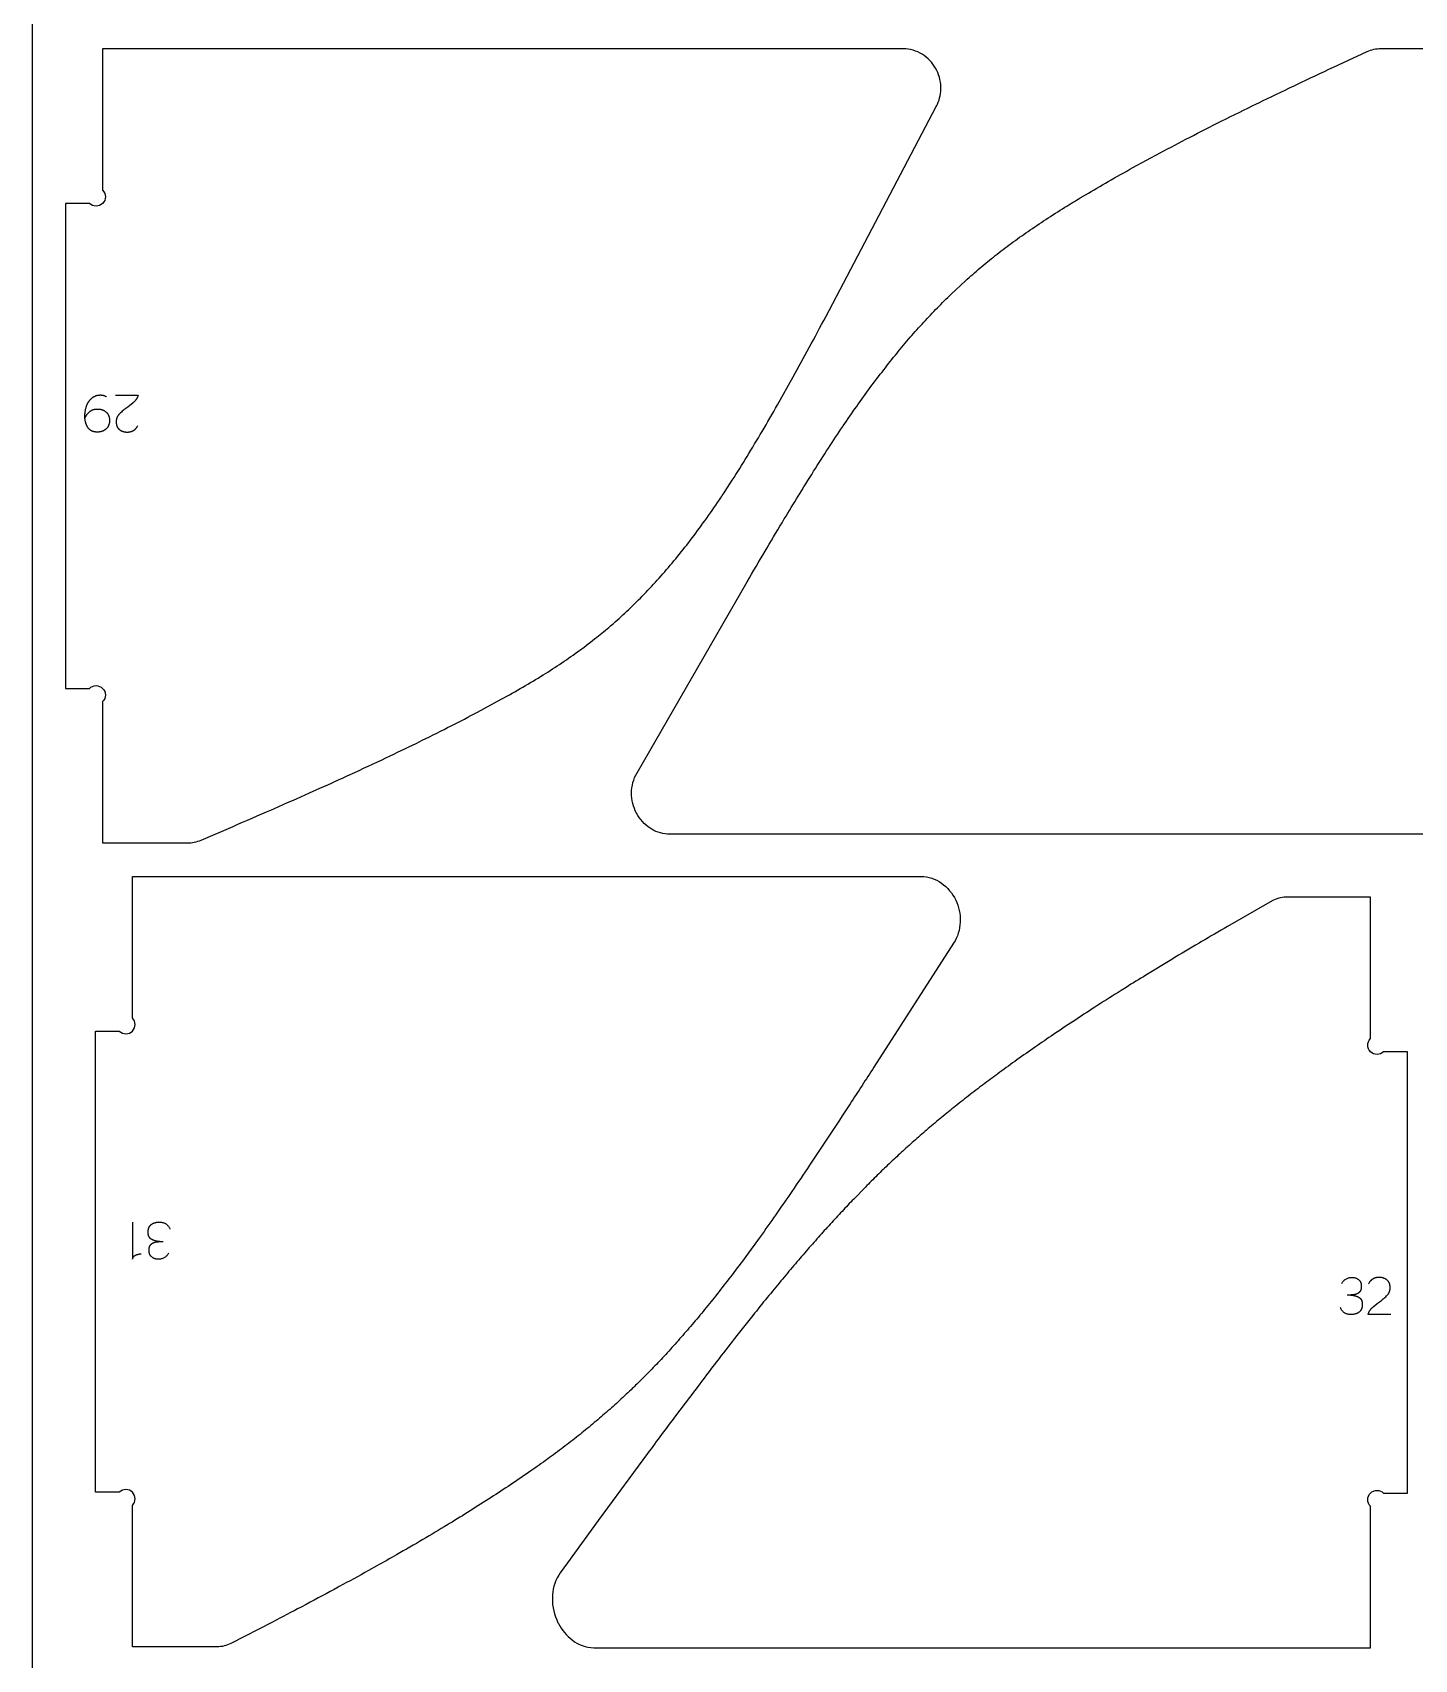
# Model space of a CAD drawing. Header units: millimetres. Extents: x 129 to 4060, y -1224 to 1216.
# Drawn here: x 129 to 576, y -573 to -46 of the extents above; entities that cross this region are included whole.
import ezdxf

# ---------------------------------------------------------------- set-up
doc = ezdxf.new("R2010")
doc.units = ezdxf.units.MM
for name, color, linetype, true_color in [('cnc kesim', 30, 'Continuous', 0xff7300), ('Layer 01', 18, 'Continuous', 0x000000), ('çizim', 5, 'Continuous', 0x0500ff)]:
    doc.layers.add(name, color=color, linetype=linetype, true_color=true_color)

msp = doc.modelspace()

# ---------------------------------------------------------------- linework, layer by layer
at = {"layer": 'cnc kesim'}
for points in [[(178.86, -308.62, 0.101422), (183.33, -307.69), (193.67, -303.26, 0.001495), (206.1, -297.87), (207.04, -297.46, 0.002282), (218.41, -292.44), (220.55, -291.48, 0.00281), (230.55, -286.96), (233.06, -285.8, 0.003123), (244.5, -280.45, 0.003446), (254.07, -275.82), (254.88, -275.42, 0.003546), (264.26, -270.71, 0.005375), (272.75, -266.3), (280.43, -262.16, 0.005816), (287.45, -258.2, 0.007488), (293.95, -254.29, 0.008868), (300.05, -250.35, 0.009891), (305.82, -246.31, 0.01053), (311.33, -242.1, 0.010798), (315.76, -238.44), (316.61, -237.7, 0.010734), (321.71, -233.06, 0.010424), (326.67, -228.15, 0.009938), (331.52, -222.94, 0.00934), (336.29, -217.4, 0.008677), (341.01, -211.5, 0.007992), (345.7, -205.21, 0.007192), (350.41, -198.5, 0.006602), (352.84, -194.86), (355.15, -191.31, 0.005405), (359.95, -183.63, 0.004371), (364.83, -175.48, 0.004628), (369.8, -166.88), (374.87, -157.83, 0.002188), (380.07, -148.35, 0.002802), (385.41, -138.42), (421.16, -70.43, 0.018318), (421.55, -69.64, 0.11131), (422.64, -64.07, 0.12162), (420.94, -58.01, 0.126277), (416.62, -53.51, 0.139987), (410.46, -51.75), (151.49, -51.75), (151.49, -97.51, -1), (147.25, -101.75), (139.49, -101.75), (139.49, -258.62), (147.25, -258.62, -1), (151.49, -262.86), (151.49, -308.62)], [(416.21, -319.46, -0.152126), (422.82, -321.6, -0.129716), (427.44, -327.12, -0.117139), (428.91, -333.95), (428.9, -334.24, -0.132892), (426.78, -341.07), (400.97, -381.18, -0.001036), (393.3, -392.99, -0.002768), (386.42, -403.49), (380.17, -412.88, -0.002151), (374.44, -421.34, -0.002589), (369.15, -429.01, -0.004484), (364.2, -436), (359.56, -442.39, -0.003774), (355.14, -448.28, -0.003973), (350.88, -453.77, -0.004204), (346.73, -458.94, -0.00446), (342.67, -463.84, -0.004731), (338.64, -468.51, -0.005006), (334.63, -472.98, -0.005272), (330.61, -477.29, -0.007152), (326.55, -481.45), (325.4, -482.6, -0.004134), (322.42, -485.49, -0.005889), (318.21, -489.43, -0.005983), (313.88, -493.29, -0.00599), (309.41, -497.09, -0.005893), (304.76, -500.86, -0.00567), (299.89, -504.62, -0.005299), (294.75, -508.4, -0.00721), (289.29, -512.26), (283.45, -516.24, -0.003837), (277.14, -520.38, -0.003697), (270.34, -524.71, -0.003488), (263.7, -528.81), (263.01, -529.23, -0.003368), (255.1, -533.95, -0.003168), (246.6, -538.88, -0.002908), (240.19, -542.51), (237.47, -544.02, -0.002588), (228.05, -549.19), (227.71, -549.38, -0.002628), (217.35, -554.92), (215.73, -555.78, -0.002149), (206.45, -560.64), (192.96, -567.58, -0.120769), (188.5, -568.67), (161.13, -568.67), (161.13, -522.92, 1), (156.89, -518.67), (149.13, -518.67), (149.13, -369.46), (156.89, -369.46, 1), (161.13, -365.21), (161.13, -319.46)], [(565.86, -376.16, -1), (561.62, -371.92), (561.62, -326.16), (534.25, -326.16, 0.126351), (529.78, -327.38), (515.38, -335.64, 0.001897), (507.01, -340.53), (506.18, -341.02, 0.002831), (497.36, -346.28), (488.95, -351.39, 0.002524), (482.56, -355.34), (480.96, -356.35, 0.002666), (473.4, -361.15, 0.00282), (466.27, -365.79, 0.003242), (459.55, -370.27), (459.04, -370.61, 0.002846), (453.22, -374.6, 0.003192), (447.28, -378.78, 0.00329), (441.69, -382.82, 0.003416), (436.93, -386.36), (436.44, -386.73, 0.003621), (431.49, -390.52, 0.003892), (426.8, -394.22, 0.004072), (422.33, -397.87, 0.004169), (418.03, -401.49, 0.004198), (413.89, -405.11, 0.004167), (409.86, -408.75, 0.004087), (405.92, -412.42, 0.003969), (402.06, -416.14, 0.004671), (398.25, -419.93), (394.46, -423.81, 0.003466), (390.68, -427.8, 0.003274), (386.88, -431.91, 0.003083), (383.04, -436.18, 0.0029), (379.12, -440.64, 0.002731), (375.09, -445.33, 0.002583), (370.91, -450.31, 0.002467), (366.5, -455.66, 0.003094), (361.79, -461.5), (356.65, -468, 0.002037), (350.92, -475.37, 0.002502), (344.41, -483.87), (336.84, -493.9, 0.001547), (327.75, -506.11), (321.72, -514.29), (316.35, -521.63), (311.84, -527.79), (301.91, -541.47), (299.55, -544.71, 0.137757), (297.01, -551.89, 0.119789), (298.38, -559.96, 0.015742), (298.94, -561.14, 0.109931), (303.36, -566.44, 0.165624), (310.39, -568.96), (561.62, -568.96), (561.62, -523.2, -1), (565.86, -518.96), (573.62, -518.96), (573.62, -376.16)]]:
    msp.add_lwpolyline(points, format="xyb", close=True, dxfattribs=at)
msp.add_lwpolyline([(592.39, -305.78), (334.95, -305.78, -0.132575), (329.12, -304.18), (328.61, -303.87, -0.126787), (324.18, -298.97, -0.121052), (322.6, -292.48, -0.132904), (324.36, -285.92), (359.98, -224.13, -0.001416), (365.77, -214.26, -0.002274), (371.26, -205.04), (372.01, -203.81, -0.002085), (376.49, -196.43, -0.002966), (381.49, -188.39, -0.003642), (386.3, -180.89, -0.004752), (390.93, -173.9), (391.04, -173.73, -0.004963), (395.43, -167.39, -0.005465), (399.82, -161.31, -0.005881), (404.16, -155.59, -0.006316), (408.47, -150.19, -0.006758), (412.77, -145.06, -0.007189), (417.11, -140.19, -0.007588), (421.51, -135.53, -0.007928), (425.99, -131.07), (430.59, -126.78, -0.008307), (435.33, -122.63, -0.008272), (440.26, -118.61, -0.008036), (445.42, -114.68, -0.007565), (450.85, -110.79, -0.006837), (456.61, -106.92, -0.005742), (462.79, -102.99, -0.004437), (467.71, -99.99), (469.49, -98.93, -0.004064), (476.8, -94.66, -0.00597), (484.8, -90.16), (493.56, -85.4, -0.003394), (503.12, -80.38, -0.003045), (513.34, -75.18), (513.54, -75.08, -0.002752), (524.81, -69.51), (525.47, -69.19, -0.002194), (536.9, -63.69), (537.79, -63.27, -0.001696), (549.69, -57.67), (560.56, -52.62, -0.109682), (565.02, -51.63), (592.39, -51.63)], format="xyb", dxfattribs=at)
at = {"layer": 'Layer 01'}
msp.add_lwpolyline([(128.81, 1215.6), (1348.81, 1215.6), (1348.81, -1224.4), (128.81, -1224.4)], close=True, dxfattribs=at)
at = {"layer": 'çizim'}
for points in [[(153.71, -171.96), (153.71, -172.06), (153.7, -172.17), (153.7, -172.28), (153.69, -172.38), (153.68, -172.48), (153.67, -172.58), (153.66, -172.68), (153.64, -172.78), (153.62, -172.87), (153.6, -172.97), (153.58, -173.06), (153.55, -173.15), (153.53, -173.25), (153.5, -173.33), (153.47, -173.42), (153.43, -173.51), (153.4, -173.59), (153.36, -173.68), (153.32, -173.76), (153.28, -173.84), (153.23, -173.92), (153.19, -174), (153.14, -174.07), (153.09, -174.15), (153.03, -174.22), (152.98, -174.3), (152.92, -174.37), (152.86, -174.44), (152.8, -174.5), (152.74, -174.57), (152.67, -174.64), (152.6, -174.7), (152.53, -174.76), (152.46, -174.82), (152.39, -174.88), (152.32, -174.94), (152.24, -174.99), (152.17, -175.04), (152.09, -175.09), (152.01, -175.14), (151.93, -175.19), (151.85, -175.23), (151.77, -175.28), (151.69, -175.32), (151.61, -175.36), (151.52, -175.39), (151.44, -175.43), (151.35, -175.46), (151.26, -175.49), (151.17, -175.52), (151.08, -175.54), (150.99, -175.57), (150.9, -175.59), (150.8, -175.61), (150.71, -175.63), (150.61, -175.65), (150.51, -175.66), (150.42, -175.68), (150.32, -175.69), (150.22, -175.7), (150.11, -175.7), (150.01, -175.71), (149.91, -175.71), (149.8, -175.71), (149.66, -175.71), (149.53, -175.71), (149.4, -175.7), (149.27, -175.69), (149.15, -175.67), (149.02, -175.66), (148.9, -175.64), (148.78, -175.62), (148.67, -175.59), (148.55, -175.56), (148.44, -175.53), (148.33, -175.5), (148.23, -175.46), (148.12, -175.42), (148.02, -175.37), (147.92, -175.33), (147.87, -175.3), (147.82, -175.28), (147.78, -175.25), (147.73, -175.23), (147.68, -175.2), (147.64, -175.17), (147.59, -175.14), (147.55, -175.11), (147.51, -175.08), (147.46, -175.05), (147.42, -175.02), (147.38, -174.99), (147.34, -174.95), (147.3, -174.92), (147.26, -174.88), (147.22, -174.85), (147.18, -174.81), (147.14, -174.78), (147.1, -174.74), (147.07, -174.7), (147.03, -174.66), (146.99, -174.62), (146.96, -174.58), (146.93, -174.54), (146.86, -174.45), (146.79, -174.36), (146.73, -174.27), (146.67, -174.18), (146.61, -174.08), (146.56, -173.98), (146.51, -173.89), (146.45, -173.79), (146.4, -173.69), (146.35, -173.59), (146.31, -173.49), (146.26, -173.38), (146.22, -173.28), (146.18, -173.18), (146.14, -173.07), (146.1, -172.97), (146.07, -172.86), (146.03, -172.75), (146, -172.65), (145.97, -172.54), (145.92, -172.32), (145.87, -172.1), (145.83, -171.87), (145.8, -171.64), (145.77, -171.41), (145.75, -171.17), (145.74, -170.93), (145.74, -170.69), (145.74, -170.43), (145.75, -170.17), (145.77, -169.89), (145.8, -169.6), (145.83, -169.31), (145.86, -169.05), (145.9, -168.8), (145.94, -168.58), (145.99, -168.33), (146.04, -168.08), (146.11, -167.84), (146.17, -167.61), (146.25, -167.37), (146.29, -167.26), (146.33, -167.15), (146.38, -167.04), (146.42, -166.93), (146.47, -166.82), (146.52, -166.71), (146.57, -166.6), (146.63, -166.49), (146.68, -166.39), (146.74, -166.29), (146.8, -166.18), (146.86, -166.08), (146.92, -165.98), (146.99, -165.88), (147.05, -165.79), (147.12, -165.69), (147.19, -165.59), (147.27, -165.5), (147.34, -165.41), (147.41, -165.31), (147.49, -165.22), (147.57, -165.13), (147.65, -165.05), (147.74, -164.96), (147.82, -164.88), (147.9, -164.8), (147.99, -164.72), (148.08, -164.65), (148.16, -164.58), (148.25, -164.51), (148.35, -164.45), (148.44, -164.38), (148.53, -164.32), (148.63, -164.27), (148.72, -164.21), (148.82, -164.16), (148.92, -164.11), (149.02, -164.07), (149.12, -164.02), (149.22, -163.98), (149.32, -163.95), (149.43, -163.91), (149.53, -163.88), (149.64, -163.85), (149.75, -163.82), (149.86, -163.8), (149.97, -163.78), (150.08, -163.76), (150.19, -163.75), (150.31, -163.73), (150.42, -163.72), (150.54, -163.72), (150.66, -163.71), (150.78, -163.71), (150.92, -163.71), (151.06, -163.72), (151.12, -163.73), (151.19, -163.73), (151.26, -163.74), (151.33, -163.75), (151.39, -163.76), (151.46, -163.77), (151.52, -163.78), (151.59, -163.8), (151.65, -163.81), (151.72, -163.83), (151.78, -163.84), (151.84, -163.86), (151.9, -163.88), (151.96, -163.9), (152.02, -163.92), (152.08, -163.95), (152.14, -163.97), (152.2, -164), (152.26, -164.02), (152.32, -164.05), (152.38, -164.08), (152.44, -164.11), (152.49, -164.14), (152.55, -164.17), (152.6, -164.2), (152.66, -164.24), (152.71, -164.27), (152.77, -164.31)], [(155.68, -163.73), (163, -163.75), (162.94, -163.93), (162.91, -164.02), (162.88, -164.11), (162.84, -164.19), (162.81, -164.28), (162.77, -164.37), (162.73, -164.45), (162.69, -164.54), (162.65, -164.62), (162.61, -164.7), (162.56, -164.78), (162.52, -164.86), (162.47, -164.94), (162.42, -165.02), (162.37, -165.1), (162.32, -165.17), (162.27, -165.25), (162.21, -165.32), (162.16, -165.4), (162.1, -165.47), (162.04, -165.54), (161.98, -165.61), (161.92, -165.68), (161.86, -165.75), (161.8, -165.82), (161.73, -165.89), (161.66, -165.95), (161.59, -166.02), (161.52, -166.08), (161.38, -166.21), (160.19, -167.17), (159.59, -167.63), (158.98, -168.08), (158.68, -168.31), (158.39, -168.54), (158.1, -168.77), (157.83, -169), (157.56, -169.24), (157.3, -169.48), (157.05, -169.72), (156.81, -169.97), (156.75, -170.03), (156.7, -170.09), (156.64, -170.16), (156.59, -170.22), (156.54, -170.29), (156.49, -170.36), (156.44, -170.43), (156.4, -170.49), (156.36, -170.56), (156.31, -170.64), (156.28, -170.71), (156.24, -170.78), (156.2, -170.85), (156.17, -170.93), (156.14, -171), (156.1, -171.08), (156.08, -171.16), (156.05, -171.23), (156.02, -171.31), (156, -171.39), (155.98, -171.47), (155.96, -171.55), (155.94, -171.64), (155.93, -171.72), (155.91, -171.8), (155.9, -171.89), (155.89, -171.98), (155.88, -172.06), (155.88, -172.15), (155.87, -172.24), (155.87, -172.33), (155.87, -172.42), (155.87, -172.52), (155.87, -172.62), (155.88, -172.72), (155.88, -172.81), (155.89, -172.91), (155.9, -173), (155.92, -173.09), (155.93, -173.18), (155.95, -173.27), (155.97, -173.35), (155.99, -173.44), (156.01, -173.52), (156.04, -173.6), (156.06, -173.68), (156.09, -173.76), (156.12, -173.84), (156.15, -173.91), (156.19, -173.99), (156.23, -174.06), (156.26, -174.13), (156.3, -174.2), (156.35, -174.27), (156.39, -174.34), (156.44, -174.4), (156.49, -174.47), (156.54, -174.53), (156.59, -174.59), (156.64, -174.65), (156.7, -174.71), (156.76, -174.76), (156.82, -174.82), (156.88, -174.87), (156.94, -174.92), (157.01, -174.97), (157.07, -175.02), (157.14, -175.07), (157.21, -175.11), (157.28, -175.16), (157.35, -175.2), (157.42, -175.24), (157.49, -175.28), (157.56, -175.31), (157.64, -175.35), (157.71, -175.38), (157.79, -175.42), (157.87, -175.45), (157.95, -175.47), (158.02, -175.5), (158.11, -175.53), (158.19, -175.55), (158.27, -175.57), (158.35, -175.59), (158.44, -175.61), (158.52, -175.63), (158.61, -175.65), (158.7, -175.66), (158.79, -175.67), (158.87, -175.68), (158.97, -175.69), (159.06, -175.7), (159.15, -175.7), (159.24, -175.71), (159.43, -175.71), (159.58, -175.71), (159.73, -175.7), (159.87, -175.69), (160.01, -175.68), (160.14, -175.66), (160.28, -175.64), (160.41, -175.61), (160.53, -175.58), (160.66, -175.55), (160.72, -175.53), (160.78, -175.51), (160.84, -175.49), (160.9, -175.47), (160.96, -175.45), (161.02, -175.42), (161.08, -175.4), (161.14, -175.38), (161.19, -175.35), (161.25, -175.32), (161.3, -175.29), (161.36, -175.26), (161.41, -175.23), (161.47, -175.2), (161.52, -175.17), (161.57, -175.14), (161.62, -175.1), (161.67, -175.07), (161.72, -175.03), (161.77, -174.99), (161.82, -174.95), (161.87, -174.91), (161.92, -174.87), (161.96, -174.83), (162.01, -174.79), (162.06, -174.75), (162.1, -174.7), (162.14, -174.66), (162.19, -174.61), (162.23, -174.56), (162.27, -174.52), (162.32, -174.47), (162.4, -174.37), (162.48, -174.26), (162.55, -174.15), (162.62, -174.04), (162.7, -173.92), (162.76, -173.8), (162.83, -173.67)], [(161.17, -431.28), (161.17, -443.29), (161.18, -443.23), (161.19, -443.17), (161.2, -443.12), (161.21, -443.06), (161.23, -443), (161.25, -442.95), (161.26, -442.89), (161.28, -442.84), (161.3, -442.79), (161.33, -442.74), (161.34, -442.72), (161.35, -442.69), (161.36, -442.67), (161.38, -442.64), (161.39, -442.62), (161.4, -442.6), (161.42, -442.57), (161.43, -442.55), (161.45, -442.53), (161.46, -442.51), (161.48, -442.49), (161.49, -442.46), (161.51, -442.44), (161.53, -442.42), (161.54, -442.4), (161.56, -442.38), (161.58, -442.36), (161.6, -442.34), (161.62, -442.32), (161.64, -442.3), (161.66, -442.28), (161.68, -442.27), (161.72, -442.23), (161.76, -442.19), (161.81, -442.16), (161.85, -442.13), (161.9, -442.1), (161.95, -442.07), (162, -442.04), (162.05, -442.01), (162.11, -441.98), (162.16, -441.96), (162.22, -441.93), (162.33, -441.88), (162.45, -441.84), (162.56, -441.8), (162.67, -441.76), (162.79, -441.73), (162.9, -441.7), (163.01, -441.67), (163.12, -441.64), (163.23, -441.62), (163.33, -441.6), (163.44, -441.58), (163.55, -441.57), (163.65, -441.56), (163.76, -441.55), (163.86, -441.55), (163.97, -441.55)], [(568.18, -461.16), (560.86, -461.14), (560.92, -460.96), (560.95, -460.87), (560.98, -460.78), (561.02, -460.69), (561.05, -460.6), (561.09, -460.52), (561.13, -460.43), (561.17, -460.35), (561.21, -460.27), (561.25, -460.18), (561.3, -460.1), (561.34, -460.02), (561.39, -459.94), (561.44, -459.86), (561.49, -459.79), (561.54, -459.71), (561.59, -459.63), (561.65, -459.56), (561.7, -459.49), (561.76, -459.41), (561.82, -459.34), (561.88, -459.27), (561.94, -459.2), (562, -459.13), (562.07, -459.07), (562.13, -459), (562.2, -458.93), (562.27, -458.87), (562.34, -458.8), (562.48, -458.68), (563.67, -457.72), (564.27, -457.25), (564.88, -456.8), (565.18, -456.58), (565.48, -456.35), (565.76, -456.12), (566.04, -455.88), (566.3, -455.65), (566.56, -455.41), (566.81, -455.16), (567.05, -454.92), (567.11, -454.85), (567.16, -454.79), (567.22, -454.73), (567.27, -454.66), (567.32, -454.59), (567.37, -454.53), (567.42, -454.46), (567.46, -454.39), (567.51, -454.32), (567.55, -454.25), (567.59, -454.18), (567.62, -454.11), (567.66, -454.03), (567.69, -453.96), (567.73, -453.88), (567.76, -453.81), (567.79, -453.73), (567.81, -453.65), (567.84, -453.57), (567.86, -453.49), (567.88, -453.41), (567.9, -453.33), (567.92, -453.25), (567.93, -453.16), (567.95, -453.08), (567.96, -452.99), (567.97, -452.91), (567.98, -452.82), (567.98, -452.73), (567.99, -452.65), (567.99, -452.56), (567.99, -452.46), (567.99, -452.36), (567.99, -452.27), (567.98, -452.17), (567.98, -452.07), (567.97, -451.98), (567.96, -451.89), (567.94, -451.8), (567.93, -451.71), (567.91, -451.62), (567.89, -451.53), (567.87, -451.45), (567.85, -451.36), (567.83, -451.28), (567.8, -451.2), (567.77, -451.12), (567.74, -451.05), (567.71, -450.97), (567.67, -450.9), (567.64, -450.82), (567.6, -450.75), (567.56, -450.68), (567.51, -450.61), (567.47, -450.55), (567.42, -450.48), (567.38, -450.42), (567.32, -450.36), (567.27, -450.29), (567.22, -450.24), (567.16, -450.18), (567.1, -450.12), (567.04, -450.07), (566.98, -450.01), (566.92, -449.96), (566.85, -449.91), (566.79, -449.86), (566.72, -449.82), (566.65, -449.77), (566.58, -449.73), (566.51, -449.69), (566.44, -449.65), (566.37, -449.61), (566.3, -449.57), (566.22, -449.54), (566.15, -449.5), (566.07, -449.47), (565.99, -449.44), (565.92, -449.41), (565.84, -449.38), (565.76, -449.36), (565.68, -449.33), (565.59, -449.31), (565.51, -449.29), (565.42, -449.27), (565.34, -449.26), (565.25, -449.24), (565.17, -449.23), (565.08, -449.21), (564.99, -449.2), (564.9, -449.19), (564.8, -449.19), (564.71, -449.18), (564.62, -449.18), (564.43, -449.17), (564.28, -449.18), (564.14, -449.18), (564, -449.19), (563.86, -449.21), (563.72, -449.22), (563.59, -449.24), (563.46, -449.27), (563.33, -449.3), (563.2, -449.33), (563.14, -449.35), (563.08, -449.37), (563.02, -449.39), (562.96, -449.41), (562.9, -449.44), (562.84, -449.46), (562.78, -449.48), (562.73, -449.51), (562.67, -449.54), (562.61, -449.56), (562.56, -449.59), (562.5, -449.62), (562.45, -449.65), (562.4, -449.68), (562.34, -449.72), (562.29, -449.75), (562.24, -449.78), (562.19, -449.82), (562.14, -449.86), (562.09, -449.89), (562.04, -449.93), (561.99, -449.97), (561.94, -450.01), (561.9, -450.05), (561.85, -450.09), (561.81, -450.14), (561.76, -450.18), (561.72, -450.23), (561.67, -450.27), (561.63, -450.32), (561.59, -450.37), (561.55, -450.42), (561.47, -450.52), (561.39, -450.63), (561.31, -450.74), (561.24, -450.85), (561.17, -450.97), (561.1, -451.09), (561.03, -451.21)]]:
    msp.add_lwpolyline(points, dxfattribs=at)
for points, knots in [([(145.75, -171.25), (146.18, -170.12), (147.19, -169.19), (148.21, -168.25), (149.8, -168.25), (151.51, -168.25), (152.61, -169.22), (153.71, -170.19), (153.71, -171.96)], [0, 0, 0, 1, 1, 2, 2, 3, 3, 4, 4, 4]), ([(169.97, -437.59), (168.56, -437.52), (167.38, -436.89), (166.2, -436.27), (166.2, -434.65), (166.2, -432.85), (167.19, -432.07), (168.18, -431.28), (169.9, -431.28), (172.37, -431.28), (173.26, -433.56)], [0, 0, 0, 1, 1, 2, 2, 3, 3, 4, 4, 5, 5, 5]), ([(172.81, -441.31), (171.82, -443.28), (169.54, -443.28), (168.18, -443.28), (167.34, -442.52), (166.49, -441.77), (166.5, -440.38), (166.5, -439.27), (166.97, -438.68), (167.43, -438.1), (168.12, -437.86), (168.8, -437.62), (169.6, -437.6), (170.4, -437.59), (171.08, -437.59)], [0, 0, 0, 1, 1, 2, 2, 3, 3, 4, 4, 5, 5, 6, 6, 7, 7, 7]), ([(552.36, -451.14), (553.35, -449.17), (555.63, -449.17), (556.99, -449.17), (557.84, -449.93), (558.68, -450.68), (558.67, -452.07), (558.67, -453.18), (558.2, -453.77), (557.74, -454.35), (557.06, -454.59), (556.37, -454.83), (555.57, -454.85), (554.78, -454.86), (554.09, -454.86)], [0, 0, 0, 1, 1, 2, 2, 3, 3, 4, 4, 5, 5, 6, 6, 7, 7, 7]), ([(555.2, -454.86), (556.61, -454.93), (557.79, -455.56), (558.98, -456.18), (558.98, -457.8), (558.98, -459.6), (557.98, -460.38), (556.99, -461.17), (555.27, -461.17), (552.8, -461.17), (551.91, -458.89)], [0, 0, 0, 1, 1, 2, 2, 3, 3, 4, 4, 5, 5, 5])]:
    msp.add_open_spline(points, degree=2, knots=knots, dxfattribs=at)

doc.saveas('drawing.dxf')
